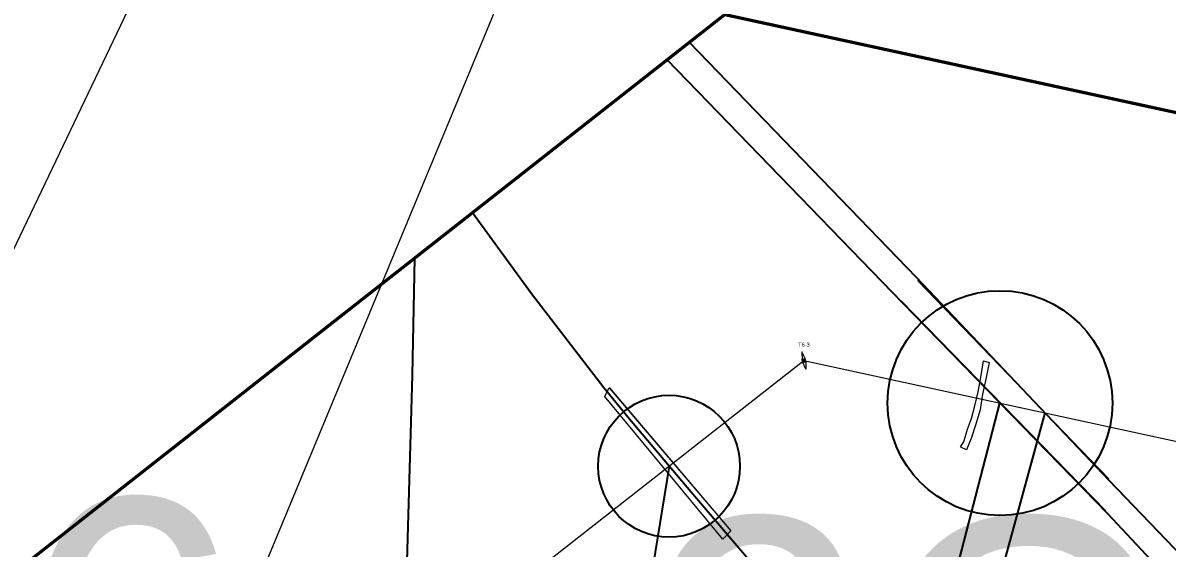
# Model space of a CAD drawing. Header units: metres. Extents: x -4 to 509425, y 7549 to 4732445.
# Drawn here: x 501623 to 502335, y 4728479 to 4728806 of the extents above; entities that cross this region are included whole.
import ezdxf

# ---------------------------------------------------------------- set-up
doc = ezdxf.new("R2010")
doc.units = ezdxf.units.M
doc.header["$LTSCALE"] = 0.01
doc.header["$MEASUREMENT"] = 0
doc.layers.get('0').update_dxf_attribs({"lineweight": 0})
for name, color, linetype in [('-- cruces', 6, 'Continuous'), ('carreteras PV', 2, 'Continuous'), ('Lineas electricas PV', 30, 'Continuous')]:
    doc.layers.add(name, color=color, linetype=linetype)
for name, color, linetype, lineweight in [('---contorno', 7, 'Continuous', 0), ('Apoyos__ptw_', 7, 'Continuous', 0), ('Carretera__ptw_', 32, 'Continuous', 0), ('Cañada real vía verde camino o similar__ptw_', 32, 'Continuous', 0), ('Cruces no defindos en pyp', 4, 'Continuous', 0), ('Denominación apoyos__ptw_', 7, 'Continuous', 0), ('LEAR TRAMOS AEREOS', 2, 'Continuous', 0), ('LEAR TRAMOS AEREOS TEXTO', 2, 'Continuous', 0), ('Línea eléctrica__ptw_', 1, 'Continuous', 0), ('VCRB TEXTOS', 7, 'Continuous', 0), ('VCRB TRAMOS AEREOS', 2, 'Continuous', 0)]:
    doc.layers.add(name, color=color, linetype=linetype, lineweight=lineweight)
doc.styles.add('SOLARIA 2', font='arial.ttf')
doc.styles.get("Standard").update_dxf_attribs({"font": 'arial.ttf'})

# ---------------------------------------------------------------- blocks, each defined once
blk = doc.blocks.new('aaaq')
at = {"layer": 'Apoyos__ptw_', "linetype": 'Continuous', "flags": 128}
blk.add_lwpolyline([(502107.81, 4728600.95), (502107.86, 4728596.25), (502109.81, 4728596.69), (502108.31, 4728594.3), (502110.26, 4728594.74), (502110.31, 4728590.04), (502108.31, 4728594.3), (502107.86, 4728596.25), (502110.26, 4728594.74), (502109.81, 4728596.69)], close=True, dxfattribs=at)
at = {"layer": 'Carretera__ptw_', "linetype": 'Continuous', "flags": 128}
blk.add_lwpolyline([(501984.89, 4728573.25), (501985.06, 4728573.42), (501987.85, 4728578.49), (501987.85, 4728578.49), (501987.85, 4728578.49), (501987.85, 4728578.49), (501987.85, 4728578.49), (501987.85, 4728578.49), (501987.85, 4728578.49), (501987.85, 4728578.49), (501987.85, 4728578.49), (501987.85, 4728578.49), (501987.85, 4728578.49), (501987.85, 4728578.49), (501987.85, 4728578.49), (501987.85, 4728578.49), (501987.85, 4728578.49), (501987.85, 4728578.49), (501987.85, 4728578.49), (501987.85, 4728578.49), (501987.85, 4728578.49), (501987.85, 4728578.49), (501987.85, 4728578.49), (501987.85, 4728578.49), (501987.85, 4728578.49), (501987.85, 4728578.49), (501987.85, 4728578.49), (501987.85, 4728578.49), (501987.85, 4728578.49), (501987.85, 4728578.49), (501987.85, 4728578.49), (501987.85, 4728578.49), (501987.85, 4728578.49), (501987.85, 4728578.49), (501987.85, 4728578.49), (501987.85, 4728578.49), (501987.85, 4728578.49), (501987.86, 4728578.49), (501987.86, 4728578.49), (501987.86, 4728578.49), (502063.44, 4728489.46), (502063.44, 4728489.46), (502063.44, 4728489.46), (502063.44, 4728489.46), (502063.44, 4728489.46), (502063.44, 4728489.46), (502063.44, 4728489.46), (502063.44, 4728489.46), (502063.44, 4728489.46), (502063.44, 4728489.46), (502063.44, 4728489.46), (502063.44, 4728489.46), (502063.44, 4728489.46), (502063.44, 4728489.46), (502063.44, 4728489.46), (502063.44, 4728489.46), (502063.44, 4728489.46), (502063.44, 4728489.46), (502063.44, 4728489.46), (502063.44, 4728489.46), (502063.44, 4728489.46), (502063.44, 4728489.46), (502063.44, 4728489.46), (502063.44, 4728489.46), (502063.44, 4728489.46), (502063.44, 4728489.46), (502063.44, 4728489.46), (502063.44, 4728489.46), (502063.44, 4728489.46), (502058.55, 4728484.4), (502058.55, 4728484.4), (502058.55, 4728484.4), (502058.55, 4728484.4), (502058.55, 4728484.4), (502058.55, 4728484.4), (502058.55, 4728484.4), (502058.55, 4728484.4), (502058.55, 4728484.4), (502058.55, 4728484.4), (502058.55, 4728484.4), (502058.55, 4728484.4), (502058.55, 4728484.4), (502058.55, 4728484.4), (502058.55, 4728484.4), (502058.55, 4728484.4), (502058.55, 4728484.4), (502058.55, 4728484.4), (502058.55, 4728484.4), (502058.55, 4728484.4), (502058.55, 4728484.4), (502058.55, 4728484.4), (502058.55, 4728484.4), (502058.55, 4728484.4), (502058.55, 4728484.4), (502058.55, 4728484.4), (502058.55, 4728484.4), (502058.55, 4728484.4), (502058.55, 4728484.4), (502058.55, 4728484.4), (502058.55, 4728484.4), (502058.55, 4728484.4), (502058.55, 4728484.4), (501984.89, 4728573.25), (501984.89, 4728573.25), (501984.89, 4728573.25), (501984.89, 4728573.25), (501984.89, 4728573.25), (501984.89, 4728573.25), (501984.89, 4728573.25), (501984.89, 4728573.25), (501984.89, 4728573.25), (501984.89, 4728573.25), (501984.89, 4728573.25), (501984.89, 4728573.25), (501984.89, 4728573.25), (501984.89, 4728573.25), (501984.89, 4728573.25), (501984.89, 4728573.25), (501984.89, 4728573.25), (501984.89, 4728573.25), (501984.89, 4728573.25), (501984.89, 4728573.25), (501984.89, 4728573.25), (501984.89, 4728573.25), (501984.89, 4728573.25), (501984.89, 4728573.25), (501984.89, 4728573.25), (501984.89, 4728573.25), (501984.89, 4728573.25), (501984.89, 4728573.25), (501984.89, 4728573.25)], dxfattribs=at)
blk.add_lwpolyline([(501984.89, 4728573.25), (501985.06, 4728573.42), (501987.85, 4728578.49), (501987.85, 4728578.49), (501987.85, 4728578.49), (501987.85, 4728578.49), (501987.85, 4728578.49), (501987.85, 4728578.49), (501987.85, 4728578.49), (501987.85, 4728578.49), (501987.85, 4728578.49), (501987.85, 4728578.49), (501987.85, 4728578.49), (501987.85, 4728578.49), (501987.85, 4728578.49), (501987.85, 4728578.49), (501987.85, 4728578.49), (501987.85, 4728578.49), (501987.85, 4728578.49), (501987.85, 4728578.49), (501987.85, 4728578.49), (501987.85, 4728578.49), (501987.85, 4728578.49), (501987.85, 4728578.49), (501987.85, 4728578.49), (501987.85, 4728578.49), (501987.85, 4728578.49), (501987.85, 4728578.49), (501987.85, 4728578.49), (501987.85, 4728578.49), (501987.85, 4728578.49), (501987.85, 4728578.49), (501987.85, 4728578.49), (501987.85, 4728578.49), (501987.85, 4728578.49), (501987.85, 4728578.49), (501987.85, 4728578.49), (501987.86, 4728578.49), (501987.86, 4728578.49), (501987.86, 4728578.49), (502063.44, 4728489.46), (502063.44, 4728489.46), (502063.44, 4728489.46), (502063.44, 4728489.46), (502063.44, 4728489.46), (502063.44, 4728489.46), (502063.44, 4728489.46), (502063.44, 4728489.46), (502063.44, 4728489.46), (502063.44, 4728489.46), (502063.44, 4728489.46), (502063.44, 4728489.46), (502063.44, 4728489.46), (502063.44, 4728489.46), (502063.44, 4728489.46), (502063.44, 4728489.46), (502063.44, 4728489.46), (502063.44, 4728489.46), (502063.44, 4728489.46), (502063.44, 4728489.46), (502063.44, 4728489.46), (502063.44, 4728489.46), (502063.44, 4728489.46), (502063.44, 4728489.46), (502063.44, 4728489.46), (502063.44, 4728489.46), (502063.44, 4728489.46), (502063.44, 4728489.46), (502063.44, 4728489.46), (502058.55, 4728484.4), (502058.55, 4728484.4), (502058.55, 4728484.4), (502058.55, 4728484.4), (502058.55, 4728484.4), (502058.55, 4728484.4), (502058.55, 4728484.4), (502058.55, 4728484.4), (502058.55, 4728484.4), (502058.55, 4728484.4), (502058.55, 4728484.4), (502058.55, 4728484.4), (502058.55, 4728484.4), (502058.55, 4728484.4), (502058.55, 4728484.4), (502058.55, 4728484.4), (502058.55, 4728484.4), (502058.55, 4728484.4), (502058.55, 4728484.4), (502058.55, 4728484.4), (502058.55, 4728484.4), (502058.55, 4728484.4), (502058.55, 4728484.4), (502058.55, 4728484.4), (502058.55, 4728484.4), (502058.55, 4728484.4), (502058.55, 4728484.4), (502058.55, 4728484.4), (502058.55, 4728484.4), (502058.55, 4728484.4), (502058.55, 4728484.4), (502058.55, 4728484.4), (502058.55, 4728484.4), (501984.89, 4728573.25), (501984.89, 4728573.25), (501984.89, 4728573.25), (501984.89, 4728573.25), (501984.89, 4728573.25), (501984.89, 4728573.25), (501984.89, 4728573.25), (501984.89, 4728573.25), (501984.89, 4728573.25), (501984.89, 4728573.25), (501984.89, 4728573.25), (501984.89, 4728573.25), (501984.89, 4728573.25), (501984.89, 4728573.25), (501984.89, 4728573.25), (501984.89, 4728573.25), (501984.89, 4728573.25), (501984.89, 4728573.25), (501984.89, 4728573.25), (501984.89, 4728573.25), (501984.89, 4728573.25), (501984.89, 4728573.25), (501984.89, 4728573.25), (501984.89, 4728573.25), (501984.89, 4728573.25), (501984.89, 4728573.25), (501984.89, 4728573.25), (501984.89, 4728573.25), (501984.89, 4728573.25)], dxfattribs=at)
at = {"layer": 'Cañada real vía verde camino o similar__ptw_', "linetype": 'Continuous', "flags": 128}
blk.add_lwpolyline([(502206.75, 4728541.65), (502206.57, 4728541.83), (502206.57, 4728541.83), (502206.57, 4728541.83), (502206.57, 4728541.83), (502206.57, 4728541.83), (502206.57, 4728541.83), (502206.57, 4728541.83), (502206.57, 4728541.83), (502206.57, 4728541.83), (502206.57, 4728541.83), (502206.57, 4728541.83), (502206.57, 4728541.83), (502206.57, 4728541.83), (502206.57, 4728541.83), (502206.57, 4728541.83), (502206.57, 4728541.83), (502206.57, 4728541.83), (502206.57, 4728541.83), (502206.57, 4728541.83), (502206.57, 4728541.83), (502206.57, 4728541.83), (502206.57, 4728541.83), (502206.57, 4728541.83), (502206.57, 4728541.83), (502206.57, 4728541.83), (502206.57, 4728541.83), (502206.57, 4728541.83), (502208.58, 4728544.88), (502210.94, 4728552.83), (502210.94, 4728552.83), (502213.47, 4728559.46), (502215.3, 4728566.44), (502217.48, 4728576.13), (502219.23, 4728585.03), (502220.89, 4728595.42), (502220.89, 4728595.42), (502220.89, 4728595.42), (502220.89, 4728595.42), (502220.89, 4728595.42), (502220.89, 4728595.42), (502220.89, 4728595.42), (502220.89, 4728595.42), (502220.89, 4728595.42), (502220.89, 4728595.42), (502220.89, 4728595.42), (502220.89, 4728595.42), (502220.89, 4728595.42), (502220.89, 4728595.42), (502220.89, 4728595.42), (502220.89, 4728595.42), (502220.89, 4728595.42), (502220.89, 4728595.42), (502220.89, 4728595.42), (502220.89, 4728595.42), (502220.89, 4728595.42), (502220.89, 4728595.42), (502220.89, 4728595.42), (502220.89, 4728595.42), (502220.89, 4728595.42), (502220.89, 4728595.42), (502220.89, 4728595.42), (502220.89, 4728595.42), (502220.89, 4728595.42), (502220.89, 4728595.42), (502220.89, 4728595.42), (502220.89, 4728595.42), (502220.89, 4728595.42), (502220.89, 4728595.42), (502224.38, 4728594.28), (502224.38, 4728594.28), (502224.38, 4728594.28), (502224.38, 4728594.28), (502224.38, 4728594.28), (502224.38, 4728594.28), (502224.38, 4728594.28), (502224.38, 4728594.28), (502224.38, 4728594.28), (502224.38, 4728594.28), (502224.38, 4728594.28), (502224.38, 4728594.28), (502224.38, 4728594.28), (502224.38, 4728594.28), (502224.38, 4728594.28), (502224.38, 4728594.28), (502224.38, 4728594.28), (502224.38, 4728594.28), (502224.38, 4728594.28), (502224.38, 4728594.28), (502224.38, 4728594.28), (502224.38, 4728594.28), (502224.38, 4728594.28), (502224.38, 4728594.28), (502224.38, 4728594.28), (502224.38, 4728594.28), (502224.38, 4728594.28), (502224.38, 4728594.28), (502224.38, 4728594.28), (502222.81, 4728586.08), (502222.81, 4728586.08), (502220.1, 4728573.34), (502218.79, 4728564.78), (502218.79, 4728564.78), (502218.79, 4728564.78), (502218.79, 4728564.78), (502216, 4728555.36), (502216, 4728555.36), (502213.3, 4728547.06), (502213.3, 4728547.06), (502213.3, 4728547.06), (502210.33, 4728539.99), (502210.33, 4728539.99), (502210.33, 4728539.99), (502210.33, 4728539.99), (502210.33, 4728539.99), (502210.33, 4728539.99), (502210.33, 4728539.99), (502210.33, 4728539.99), (502210.33, 4728539.99), (502210.33, 4728539.99), (502210.33, 4728539.99), (502210.33, 4728539.99), (502210.33, 4728539.99), (502210.33, 4728539.99), (502210.33, 4728539.99), (502210.33, 4728539.99), (502210.33, 4728539.99), (502210.33, 4728539.99), (502210.33, 4728539.99), (502210.33, 4728539.99), (502210.33, 4728539.99), (502210.33, 4728539.99), (502210.33, 4728539.99), (502210.33, 4728539.99), (502210.33, 4728539.99), (502210.33, 4728539.99), (502210.33, 4728539.99), (502210.33, 4728539.99), (502210.33, 4728539.99), (502210.33, 4728539.99), (502210.33, 4728539.99), (502210.33, 4728539.99), (502206.75, 4728541.65), (502206.75, 4728541.65), (502206.75, 4728541.65), (502206.75, 4728541.65), (502206.75, 4728541.65), (502206.75, 4728541.65), (502206.75, 4728541.65), (502206.75, 4728541.65)], dxfattribs=at)
blk.add_lwpolyline([(502206.75, 4728541.65), (502206.57, 4728541.83), (502206.57, 4728541.83), (502206.57, 4728541.83), (502206.57, 4728541.83), (502206.57, 4728541.83), (502206.57, 4728541.83), (502206.57, 4728541.83), (502206.57, 4728541.83), (502206.57, 4728541.83), (502206.57, 4728541.83), (502206.57, 4728541.83), (502206.57, 4728541.83), (502206.57, 4728541.83), (502206.57, 4728541.83), (502206.57, 4728541.83), (502206.57, 4728541.83), (502206.57, 4728541.83), (502206.57, 4728541.83), (502206.57, 4728541.83), (502206.57, 4728541.83), (502206.57, 4728541.83), (502206.57, 4728541.83), (502206.57, 4728541.83), (502206.57, 4728541.83), (502206.57, 4728541.83), (502206.57, 4728541.83), (502206.57, 4728541.83), (502208.58, 4728544.88), (502210.94, 4728552.83), (502210.94, 4728552.83), (502213.47, 4728559.46), (502215.3, 4728566.44), (502217.48, 4728576.13), (502219.23, 4728585.03), (502220.89, 4728595.42), (502220.89, 4728595.42), (502220.89, 4728595.42), (502220.89, 4728595.42), (502220.89, 4728595.42), (502220.89, 4728595.42), (502220.89, 4728595.42), (502220.89, 4728595.42), (502220.89, 4728595.42), (502220.89, 4728595.42), (502220.89, 4728595.42), (502220.89, 4728595.42), (502220.89, 4728595.42), (502220.89, 4728595.42), (502220.89, 4728595.42), (502220.89, 4728595.42), (502220.89, 4728595.42), (502220.89, 4728595.42), (502220.89, 4728595.42), (502220.89, 4728595.42), (502220.89, 4728595.42), (502220.89, 4728595.42), (502220.89, 4728595.42), (502220.89, 4728595.42), (502220.89, 4728595.42), (502220.89, 4728595.42), (502220.89, 4728595.42), (502220.89, 4728595.42), (502220.89, 4728595.42), (502220.89, 4728595.42), (502220.89, 4728595.42), (502220.89, 4728595.42), (502220.89, 4728595.42), (502220.89, 4728595.42), (502224.38, 4728594.28), (502224.38, 4728594.28), (502224.38, 4728594.28), (502224.38, 4728594.28), (502224.38, 4728594.28), (502224.38, 4728594.28), (502224.38, 4728594.28), (502224.38, 4728594.28), (502224.38, 4728594.28), (502224.38, 4728594.28), (502224.38, 4728594.28), (502224.38, 4728594.28), (502224.38, 4728594.28), (502224.38, 4728594.28), (502224.38, 4728594.28), (502224.38, 4728594.28), (502224.38, 4728594.28), (502224.38, 4728594.28), (502224.38, 4728594.28), (502224.38, 4728594.28), (502224.38, 4728594.28), (502224.38, 4728594.28), (502224.38, 4728594.28), (502224.38, 4728594.28), (502224.38, 4728594.28), (502224.38, 4728594.28), (502224.38, 4728594.28), (502224.38, 4728594.28), (502224.38, 4728594.28), (502222.81, 4728586.08), (502222.81, 4728586.08), (502220.1, 4728573.34), (502218.79, 4728564.78), (502218.79, 4728564.78), (502218.79, 4728564.78), (502218.79, 4728564.78), (502216, 4728555.36), (502216, 4728555.36), (502213.3, 4728547.06), (502213.3, 4728547.06), (502213.3, 4728547.06), (502210.33, 4728539.99), (502210.33, 4728539.99), (502210.33, 4728539.99), (502210.33, 4728539.99), (502210.33, 4728539.99), (502210.33, 4728539.99), (502210.33, 4728539.99), (502210.33, 4728539.99), (502210.33, 4728539.99), (502210.33, 4728539.99), (502210.33, 4728539.99), (502210.33, 4728539.99), (502210.33, 4728539.99), (502210.33, 4728539.99), (502210.33, 4728539.99), (502210.33, 4728539.99), (502210.33, 4728539.99), (502210.33, 4728539.99), (502210.33, 4728539.99), (502210.33, 4728539.99), (502210.33, 4728539.99), (502210.33, 4728539.99), (502210.33, 4728539.99), (502210.33, 4728539.99), (502210.33, 4728539.99), (502210.33, 4728539.99), (502210.33, 4728539.99), (502210.33, 4728539.99), (502210.33, 4728539.99), (502210.33, 4728539.99), (502210.33, 4728539.99), (502210.33, 4728539.99), (502206.75, 4728541.65), (502206.75, 4728541.65), (502206.75, 4728541.65), (502206.75, 4728541.65), (502206.75, 4728541.65), (502206.75, 4728541.65), (502206.75, 4728541.65), (502206.75, 4728541.65)], dxfattribs=at)
at = {"layer": 'Línea eléctrica__ptw_', "linetype": 'Continuous', "flags": 128}
for points in [[(502298.96, 4728521.88), (502179.74, 4728645.43)], [(502297.17, 4728501.94), (502169.61, 4728632.77)]]:
    blk.add_lwpolyline(points, dxfattribs=at)
at = {"layer": 'Denominación apoyos__ptw_', "linetype": 'Continuous', "insert": (502109.06, 4728604.1), "char_height": 2.5, "attachment_point": 8, "line_spacing_factor": 0.5}
blk.add_mtext('T6-3', dxfattribs=at)

msp = doc.modelspace()

# ---------------------------------------------------------------- linework, layer by layer
at = {"layer": '-- cruces'}
for points in [[(502025.064, 4728529.74), (501693.799, 4726495.743), (502231.162, 4728569.004)], [(502259.08, 4728562.946), (501693.799, 4726495.743)]]:
    msp.add_lwpolyline(points, dxfattribs=at)
for centre, radius in [((502231.162, 4728569.004), 69.971), ((502025.064, 4728529.74), 44.149)]:
    msp.add_circle(centre, radius, dxfattribs=at)
at = {"layer": '---contorno', "color": 5}
msp.add_lwpolyline([(500101.359, 4726764.898, 2, 2, 0), (499848.686, 4727074.922, 2, 2, 0), (502059.711, 4728810.857, 2, 2, 0), (503063.168, 4728593.136, 2, 2, 0), (505034.679, 4729304.281, 2, 2, 0), (506964.132, 4729644.75, 2, 2, 0), (508238.114, 4729032.085, 2, 2, 0), (508444.483, 4728200.462, 2, 2, 0), (508077.759, 4728126.8, 2, 2, 0), (507934.475, 4728602.294, 2, 2, 0), (507662.185, 4728577.11, 2, 2, 0), (506909.919, 4729232.223, 2, 2, 0), (505556.242, 4728931.649, 2, 2, 0), (505134.924, 4728915.3, 2, 2, 0), (503358.148, 4728278.746, 2, 2, 0), (503794.64, 4727728.673, 2, 2, 0), (503511.071, 4726957.052, 2, 2, 0), (503119.453, 4727094.69, 2, 2, 0), (503327.838, 4727608.568, 2, 2, 0), (502937.758, 4728211.039, 2, 2, 0), (502180.624, 4728408.737, 2, 2, 0)], format="xyseb", dxfattribs=at)
at = {"color": 5, "const_width": 2}
msp.add_lwpolyline([(502180.624, 4728408.737), (502937.758, 4728211.039), (503327.838, 4727608.568), (503119.453, 4727094.69), (503511.071, 4726957.052), (503794.64, 4727728.673), (503358.148, 4728278.746), (505134.924, 4728915.3), (505556.242, 4728931.649), (506909.919, 4729232.223), (507662.185, 4728577.11), (507934.475, 4728602.294), (508077.759, 4728126.8), (508444.483, 4728200.462), (508238.114, 4729032.085), (506964.132, 4729644.75), (505034.679, 4729304.281), (503063.168, 4728593.136), (502059.711, 4728810.857), (499848.686, 4727074.922), (500101.359, 4726764.898), (502180.624, 4728408.737)], close=True, dxfattribs=at)
at = {"layer": 'Apoyos__ptw_', "color": 2, "linetype": 'Continuous', "flags": 128}
msp.add_lwpolyline([(502107.811, 4728600.955), (502107.864, 4728596.248), (502109.813, 4728596.694), (502108.31, 4728594.298), (502110.26, 4728594.745), (502110.313, 4728590.038), (502108.31, 4728594.298), (502107.864, 4728596.248), (502110.26, 4728594.745), (502109.813, 4728596.694)], close=True, dxfattribs=at)
at = {"layer": 'Carretera__ptw_', "color": 32, "linetype": 'Continuous', "flags": 128}
msp.add_lwpolyline([(501984.886, 4728573.249), (501985.061, 4728573.423), (501987.854, 4728578.485), (501987.854, 4728578.485), (501987.854, 4728578.485), (501987.854, 4728578.485), (501987.854, 4728578.485), (501987.854, 4728578.485), (501987.854, 4728578.485), (501987.854, 4728578.485), (501987.854, 4728578.485), (501987.854, 4728578.485), (501987.854, 4728578.486), (501987.854, 4728578.486), (501987.854, 4728578.486), (501987.854, 4728578.486), (501987.854, 4728578.486), (501987.854, 4728578.486), (501987.854, 4728578.486), (501987.854, 4728578.486), (501987.854, 4728578.486), (501987.854, 4728578.486), (501987.855, 4728578.486), (501987.855, 4728578.486), (501987.855, 4728578.486), (501987.855, 4728578.486), (501987.855, 4728578.486), (501987.855, 4728578.486), (501987.855, 4728578.486), (501987.855, 4728578.486), (501987.855, 4728578.486), (501987.855, 4728578.486), (501987.855, 4728578.486), (501987.855, 4728578.486), (501987.855, 4728578.485), (501987.855, 4728578.485), (501987.855, 4728578.485), (501987.855, 4728578.485), (501987.855, 4728578.485), (501987.855, 4728578.485), (502063.439, 4728489.461), (502063.439, 4728489.461), (502063.439, 4728489.461), (502063.439, 4728489.461), (502063.439, 4728489.461), (502063.439, 4728489.461), (502063.439, 4728489.461), (502063.439, 4728489.461), (502063.439, 4728489.461), (502063.439, 4728489.461), (502063.439, 4728489.461), (502063.439, 4728489.461), (502063.439, 4728489.461), (502063.439, 4728489.461), (502063.439, 4728489.461), (502063.439, 4728489.46), (502063.439, 4728489.46), (502063.439, 4728489.46), (502063.439, 4728489.46), (502063.439, 4728489.46), (502063.439, 4728489.46), (502063.439, 4728489.46), (502063.439, 4728489.46), (502063.439, 4728489.46), (502063.439, 4728489.46), (502063.439, 4728489.46), (502063.439, 4728489.46), (502063.439, 4728489.46), (502063.438, 4728489.46), (502058.551, 4728484.398), (502058.551, 4728484.398), (502058.551, 4728484.398), (502058.551, 4728484.398), (502058.551, 4728484.398), (502058.551, 4728484.398), (502058.551, 4728484.398), (502058.551, 4728484.397), (502058.551, 4728484.397), (502058.551, 4728484.397), (502058.55, 4728484.397), (502058.55, 4728484.397), (502058.55, 4728484.397), (502058.55, 4728484.397), (502058.55, 4728484.397), (502058.55, 4728484.397), (502058.55, 4728484.397), (502058.55, 4728484.397), (502058.55, 4728484.397), (502058.55, 4728484.397), (502058.55, 4728484.397), (502058.55, 4728484.397), (502058.55, 4728484.397), (502058.55, 4728484.397), (502058.55, 4728484.397), (502058.55, 4728484.398), (502058.55, 4728484.398), (502058.55, 4728484.398), (502058.55, 4728484.398), (502058.55, 4728484.398), (502058.549, 4728484.398), (502058.549, 4728484.398), (502058.549, 4728484.398), (501984.886, 4728573.247), (501984.886, 4728573.247), (501984.886, 4728573.247), (501984.886, 4728573.247), (501984.886, 4728573.247), (501984.886, 4728573.248), (501984.886, 4728573.248), (501984.886, 4728573.248), (501984.886, 4728573.248), (501984.886, 4728573.248), (501984.886, 4728573.248), (501984.886, 4728573.248), (501984.886, 4728573.248), (501984.886, 4728573.248), (501984.886, 4728573.248), (501984.886, 4728573.248), (501984.886, 4728573.248), (501984.886, 4728573.248), (501984.886, 4728573.248), (501984.886, 4728573.248), (501984.886, 4728573.248), (501984.886, 4728573.248), (501984.886, 4728573.248), (501984.886, 4728573.248), (501984.886, 4728573.248), (501984.886, 4728573.249), (501984.886, 4728573.249), (501984.886, 4728573.249), (501984.886, 4728573.249)], dxfattribs=at)
msp.add_lwpolyline([(501984.886, 4728573.249), (501985.061, 4728573.423), (501987.854, 4728578.485), (501987.854, 4728578.485), (501987.854, 4728578.485), (501987.854, 4728578.485), (501987.854, 4728578.485), (501987.854, 4728578.485), (501987.854, 4728578.485), (501987.854, 4728578.485), (501987.854, 4728578.485), (501987.854, 4728578.485), (501987.854, 4728578.486), (501987.854, 4728578.486), (501987.854, 4728578.486), (501987.854, 4728578.486), (501987.854, 4728578.486), (501987.854, 4728578.486), (501987.854, 4728578.486), (501987.854, 4728578.486), (501987.854, 4728578.486), (501987.854, 4728578.486), (501987.855, 4728578.486), (501987.855, 4728578.486), (501987.855, 4728578.486), (501987.855, 4728578.486), (501987.855, 4728578.486), (501987.855, 4728578.486), (501987.855, 4728578.486), (501987.855, 4728578.486), (501987.855, 4728578.486), (501987.855, 4728578.486), (501987.855, 4728578.486), (501987.855, 4728578.486), (501987.855, 4728578.485), (501987.855, 4728578.485), (501987.855, 4728578.485), (501987.855, 4728578.485), (501987.855, 4728578.485), (501987.855, 4728578.485), (502063.439, 4728489.461), (502063.439, 4728489.461), (502063.439, 4728489.461), (502063.439, 4728489.461), (502063.439, 4728489.461), (502063.439, 4728489.461), (502063.439, 4728489.461), (502063.439, 4728489.461), (502063.439, 4728489.461), (502063.439, 4728489.461), (502063.439, 4728489.461), (502063.439, 4728489.461), (502063.439, 4728489.461), (502063.439, 4728489.461), (502063.439, 4728489.461), (502063.439, 4728489.46), (502063.439, 4728489.46), (502063.439, 4728489.46), (502063.439, 4728489.46), (502063.439, 4728489.46), (502063.439, 4728489.46), (502063.439, 4728489.46), (502063.439, 4728489.46), (502063.439, 4728489.46), (502063.439, 4728489.46), (502063.439, 4728489.46), (502063.439, 4728489.46), (502063.439, 4728489.46), (502063.438, 4728489.46), (502058.551, 4728484.398), (502058.551, 4728484.398), (502058.551, 4728484.398), (502058.551, 4728484.398), (502058.551, 4728484.398), (502058.551, 4728484.398), (502058.551, 4728484.398), (502058.551, 4728484.397), (502058.551, 4728484.397), (502058.551, 4728484.397), (502058.55, 4728484.397), (502058.55, 4728484.397), (502058.55, 4728484.397), (502058.55, 4728484.397), (502058.55, 4728484.397), (502058.55, 4728484.397), (502058.55, 4728484.397), (502058.55, 4728484.397), (502058.55, 4728484.397), (502058.55, 4728484.397), (502058.55, 4728484.397), (502058.55, 4728484.397), (502058.55, 4728484.397), (502058.55, 4728484.397), (502058.55, 4728484.397), (502058.55, 4728484.398), (502058.55, 4728484.398), (502058.55, 4728484.398), (502058.55, 4728484.398), (502058.55, 4728484.398), (502058.549, 4728484.398), (502058.549, 4728484.398), (502058.549, 4728484.398), (501984.886, 4728573.247), (501984.886, 4728573.247), (501984.886, 4728573.247), (501984.886, 4728573.247), (501984.886, 4728573.247), (501984.886, 4728573.248), (501984.886, 4728573.248), (501984.886, 4728573.248), (501984.886, 4728573.248), (501984.886, 4728573.248), (501984.886, 4728573.248), (501984.886, 4728573.248), (501984.886, 4728573.248), (501984.886, 4728573.248), (501984.886, 4728573.248), (501984.886, 4728573.248), (501984.886, 4728573.248), (501984.886, 4728573.248), (501984.886, 4728573.248), (501984.886, 4728573.248), (501984.886, 4728573.248), (501984.886, 4728573.248), (501984.886, 4728573.248), (501984.886, 4728573.248), (501984.886, 4728573.248), (501984.886, 4728573.249), (501984.886, 4728573.249), (501984.886, 4728573.249), (501984.886, 4728573.249)], dxfattribs=at)
at = {"layer": 'carreteras PV'}
msp.add_lwpolyline([(502104.507, 4728436.543), (502038.525, 4728513.794), (502000.373, 4728558.99), (501984.524, 4728578.555), (501968.365, 4728599.362), (501939.464, 4728636.94), (501902.623, 4728687.523)], dxfattribs=at)
at = {"layer": 'Cruces no defindos en pyp'}
msp.add_lwpolyline([(501690.339, 4728267.706), (503424.008, 4732445.174), (501269.261, 4727938.071)], dxfattribs=at)
at = {"layer": 'LEAR TRAMOS AEREOS'}
msp.add_lwpolyline([(501554.98, 4728161.742), (502109.062, 4728595.496), (503068.33, 4728387.362)], dxfattribs=at)
at = {"layer": 'Lineas electricas PV'}
for points in [[(502387.399, 4728430.956), (502380.73, 4728435.94), (502380.49, 4728436.19), (502299.1, 4728520.76), (502179.23, 4728647.12), (502037.707, 4728793.581)], [(502360.666, 4728433.735), (502358.36, 4728435.96), (502298.24, 4728500.16), (502170.6, 4728631.16), (502023.97, 4728782.796)], [(501851.043, 4728166.549), (501851.582, 4728175.91), (501853.99, 4728257.46), (501857.73, 4728363.31), (501860.196, 4728426.823), (501860.285, 4728429.096), (501860.826, 4728442.795), (501861.9, 4728470.44), (501865.34, 4728586.33), (501866.697, 4728659.317)]]:
    msp.add_lwpolyline(points, dxfattribs=at)
at = {"layer": 'Línea eléctrica__ptw_', "color": 1, "linetype": 'Continuous', "flags": 128}
for points in [[(502298.959, 4728521.885), (502179.736, 4728645.427)], [(502297.17, 4728501.941), (502169.612, 4728632.772)]]:
    msp.add_lwpolyline(points, dxfattribs=at)

# ---------------------------------------------------------------- block references
msp.add_blockref('aaaq', (0, 0))

# ---------------------------------------------------------------- texts
at = {"layer": 'Denominación apoyos__ptw_', "color": 2, "linetype": 'Continuous', "insert": (502109.062, 4728604.096), "char_height": 2.5, "attachment_point": 8, "line_spacing_factor": 0.5}
msp.add_mtext('T6-3', dxfattribs=at)
at = {"layer": 'LEAR TRAMOS AEREOS TEXTO', "style": 'SOLARIA 2'}
msp.add_text('6', height=181.281, dxfattribs=at).set_placement((501618.08, 4728328.076))
at = {"layer": 'VCRB TEXTOS', "color": 143, "true_color": 0x7aafdf, "style": 'SOLARIA 2'}
msp.add_text('6', height=181.281, dxfattribs=at).set_placement((501618.08, 4728328.076))
at = {"layer": 'VCRB TEXTOS', "style": 'SOLARIA 2'}
msp.add_text('2C', height=181.2814, dxfattribs=at).set_placement((502010.143, 4728316.21))
at = {"layer": 'VCRB TRAMOS AEREOS', "style": 'SOLARIA 2'}
msp.add_text('6', height=181.281, dxfattribs=at).set_placement((501618.08, 4728328.076))

doc.saveas('drawing.dxf')
